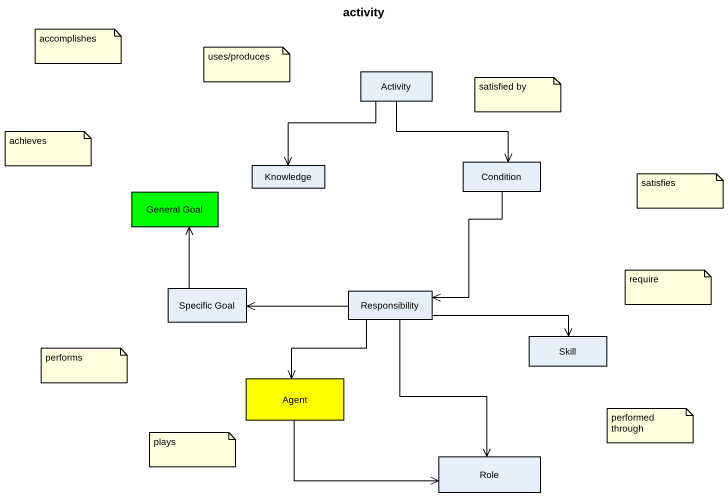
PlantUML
@startuml
title activity
hide empty description
state Activity <<object>>
state Knowledge <<object>>
state Condition <<object>>
state "General Goal" as General_Goal <<object>> #00FF00
state "Specific Goal" as Specific_Goal <<object>>
state Responsibility <<object>>
state Skill <<object>>
state "Agent" as Agent_ <<object>> #FFFF00
state Role <<object>>
Activity --> Knowledge
Activity --> Condition
Condition --> Responsibility
Specific_Goal -up-> General_Goal
Responsibility -left-> Specific_Goal
Responsibility -right-> Skill
Responsibility --> Agent_
Responsibility --> Role
Agent_ -right-> Role
note as N1
  accomplishes
end note
note as N2
  uses/produces
end note
note as N3
  satisfied by
end note
note as N4
  achieves
end note
note as N5
  satisfies
end note
note as N6
  require
end note
note as N7
  performs
end note
note as N8
  performed through
end note
note as N9
  plays
end note
@enduml
